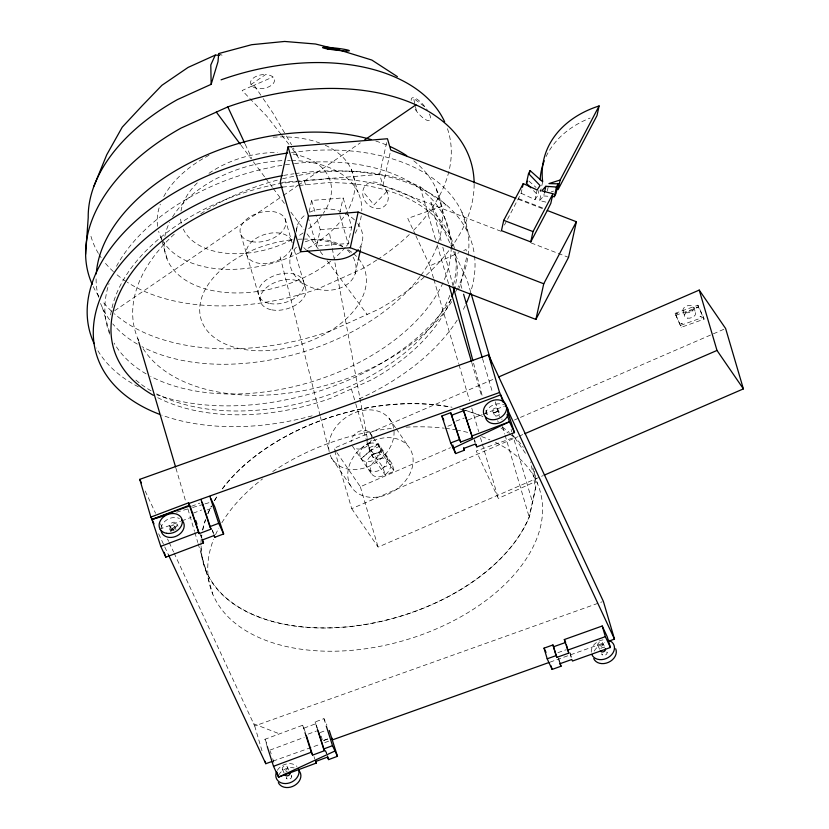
<?xml version="1.0" encoding="UTF-8"?>
<svg xmlns="http://www.w3.org/2000/svg" width="829" height="829" viewBox="0 0 829 829"><rect width="100%" height="100%" fill="white"/><g stroke="black" fill="none" stroke-linecap="round" stroke-linejoin="round"><path stroke-width="0.62" stroke-dasharray="4.14 3.11" d="M290.668 256.171L292.005 250.057M296.305 230.503L297.383 225.623M309.134 211.82L311.631 200.473L343.133 197.893L347.071 211.271M347.424 212.483L351.724 227.073L348.118 243.467L316.616 246.047L320.222 229.654L315.922 215.063M339.797 213.022L343.133 197.893M355.247 273.497L357.941 261.27M360.356 250.275L361.972 242.949M501.037 231.301L382.936 185.675L379.609 174.391L387.184 139.977M382.936 185.675L390.231 152.484M458.292 289.736A171.52 105.366 -16.4 0 0 460.686 284.337L466.8 256.555M521.928 189.644L521.13 193.261L507.431 219.436M521.13 193.261L535.016 199.613L537.14 189.955M535.016 199.613L537.928 195.209L538.995 190.38M542.684 181.779L540.56 191.437A110.102 82.309 12.4 0 1 540.311 189.105M545.845 202.121L539.617 200.545L541.213 193.302M539.617 200.545L543.71 195.945L544.239 193.53M547.358 190.825L548.156 187.209M201.136 546.29A171.52 105.366 -16.4 0 0 345.807 626.9A171.52 105.366 -16.4 0 0 529.14 516.913L535.524 487.866L530.757 461.981M504.446 225.042L506.84 220.555M386.884 191.468L373.972 204.856L362.801 191.344M377.672 444.344L361.112 458.748L369.693 451.308L367.351 438.614M114.703 310.699L282.254 196.214M283.321 195.478L297.228 185.976M298.295 185.25L360.314 142.868M250.855 84.599L265.653 74.548A12.114 6.86 -9.1 0 1 272.928 76.993A12.145 6.881 -9.1 0 1 268.503 86.952A12.145 6.881 -9.1 0 1 252.057 86.175L250.451 82.879A12.145 6.881 -9.1 0 1 265.622 74.548L265.653 74.548M433.526 278.212L429.888 265.85L459.007 252.638M463.67 250.524L466.002 249.467L466.437 251.798M525.41 453.287L514.467 437.339L476.24 450.997L498.333 498.416L534.456 482.043M252.057 86.175L272.928 76.993M492.872 379.475L333.952 448.302L336.159 451.504M369.361 447.701L378.356 443.805L392.003 463.67L394.21 471.183L385.216 475.079L371.579 455.204L369.361 447.701L383.008 467.566L385.216 475.079M371.579 455.204L380.573 451.308L394.21 471.183M383.008 467.566L392.003 463.67M336.885 452.572L360.335 486.737L450.479 447.691M514.519 419.961L519.265 417.899M520.446 417.391L725.624 328.522M334.678 450.769L351.724 508.664L517.752 436.748M518.944 436.23L523.69 434.178M351.724 508.664L378.107 547.099L542.954 475.691M191.54 506.27L199.83 503.13M193.344 513.12L201.634 509.98M207.095 509.949L211.519 508.27M159.355 529.379L180.556 521.358M181.727 520.913L191.147 517.337M456.012 421.101L464.302 417.971M447.898 426.21L452.323 424.541M468.022 419.951L482.146 414.604M483.328 414.158L504.519 406.127M267.27 746.649L264.938 739.281L302.689 725.23L305.196 731.8M317.03 728.111L315.082 721.976L323.942 718.67L326.916 725.043M304.025 728.111L315.89 723.696L317.455 728.608M308.201 734.079L316.502 730.991M269.985 750.11L304.191 737.375M320.035 732.587L325.569 730.536M323.756 740.421L328.191 738.774M324.771 742.597L329.206 740.95M675.075 313.362L697.925 305.196L703.5 317.175L704.08 319.144L681.241 327.31L675.075 313.362L681.241 327.31M675.656 315.331L698.505 307.176L704.08 319.144M680.661 325.331L703.5 317.175M174.09 553.047L254.69 725.966L602.165 601.813M557.927 652.672L566.259 649.698M323.766 740.442L328.211 738.846M273.021 761.105L320.046 744.307M550.083 662.122L604.766 642.579M551.306 191.82L553.544 191.105M176.608 512.208L187.706 508.944M192.639 507.503L203.727 504.239M204.96 503.877L209.892 502.436M296.751 181.769L281.383 183.292A177.644 109.127 -16.4 0 0 110.381 316.906M298.025 181.644L326.263 178.857A177.644 109.127 -16.4 0 1 454.914 250.659M282.502 187.095L297.87 185.582M299.145 185.458L327.382 182.67A177.644 109.127 -16.4 0 1 433.308 215.374L451.007 239.125L453.256 249.021M281.497 182.411L379.609 174.391M320.222 229.654L351.724 227.073M543.71 195.945L549.617 196.359M518.332 198.577L542.777 208.017M518.343 199.312L542.456 208.628M531.171 242.949L568.539 257.384M253.674 723.79L279.497 733.862M172.028 529.793L174.1 530.736M218.701 53.564L222.027 55.242M298.844 175.344A171.52 105.366 -16.4 0 1 420.002 186.732L446.012 204.763L407.785 218.431L415.329 234.617M500.944 427.961L508.218 433.007M509.265 433.733L514.467 437.339M424.272 106.423L413.609 98.402L415.194 105.356M528.871 181.054L536.062 187.447M533.503 190.597L537.928 195.209M281.083 134.35L266.669 116.06L242.161 90.506L254.037 85.138L262.482 97.594M281.881 135.376L291.497 147.572M241.032 145.241L251.073 158.702M253.384 161.8L264.845 177.178M265.601 178.204L272.482 187.427M273.238 188.452L284.741 203.872M290.896 212.141L303.994 229.706M307.072 233.84L319.393 250.379M320.17 251.415L324.015 256.575M327.103 260.71L367.154 314.45M389.153 418.448L395.516 427.712M396.221 428.738L408.231 446.23M370.314 433.329L372.48 436.489M373.205 437.546L389.381 461.111M352.449 446.116L371.516 473.898M331.662 458.209L350.729 485.991M263.187 98.641L273.042 113.169L285.808 134.972M292.295 148.588L298.751 158.194L293.466 148.059M286.44 136.07L291.549 144.785M452.758 249.197L430.925 202.369L441.173 241.011M497.452 408.479L500.301 414.593M415.868 235.778L429.888 265.85M602.87 643.221A2.746 2.166 -25 0 1 599.854 646.62A2.746 2.166 -25 0 1 598.351 643.19A2.746 2.166 -25 0 1 602.87 643.221L605.357 648.568M607.211 652.537L606.952 651.988A2.746 2.166 -25 0 1 604.973 655.221A2.746 2.166 -25 0 1 601.792 653.687M492.592 411.06L495.441 417.174M597.844 645.47L599.844 649.749M601.937 654.247L602.196 654.796M245.218 144.287L251.747 158.298M315.082 721.976L315.89 723.696M176.981 524.021A3.751 2.943 -25 0 1 172.422 528.374A3.751 2.943 -25 0 1 170.971 523.451A3.751 2.943 -25 0 1 176.981 524.021L178.038 526.28M287.425 767.094A2.746 2.166 -25 0 1 284.461 770.535A2.746 2.166 -25 0 1 282.886 767.136A2.746 2.166 -25 0 1 287.425 767.094L288.917 770.307M291.507 775.871L291.767 776.421M174.277 526L176.131 529.98M169.935 526.539L172.038 531.047A3.751 2.943 -25 0 1 173.841 527.368A3.751 2.943 -25 0 1 178.194 527.275M282.43 769.416L284.927 774.763M286.523 778.182L286.772 778.732M169.417 528.581L170.743 531.42M264.938 739.281L267.964 745.779M145.21 491.058L155.562 513.275M160.474 523.804L163.199 529.648M167.551 539.005L168.639 541.347M169.189 542.518L173.551 551.876M158.64 533.793L168.484 554.902M474.426 439.525L475.224 441.981M474.281 440.323L475.09 442.769M212.4 529.949L213.602 533.617M212.39 530.664L213.198 533.109M200.691 534.363L201.893 538.031M200.545 535.151L201.354 537.596A171.748 105.501 -16.4 0 1 201.675 535.068M323.942 718.67L325.89 724.815M321.155 736.121L322.274 739.655M325.631 750.224L326.74 753.737M325.496 750.981L326.274 753.437M314.025 756.618L314.802 759.074M302.689 725.23L304.637 731.375M270.368 751.333L271.145 753.789M272.71 758.701L273.871 762.39M697.925 305.196L698.505 307.176M693.852 307.186L695.438 312.595M683.137 311.02L684.723 316.419M461.929 212.234L468.053 233.032M532.892 467.981L537.565 483.867M470.717 292.295L467.079 279.933L453.826 251.498L457.339 266.938A177.644 109.127 -16.4 0 1 455.287 285.57M511.089 429.463L511.814 431.93M512.177 433.173L532.539 502.374M436.127 188.577L451.007 239.125M570.062 652.755L571.45 657.48M570.041 653.573L571.43 658.309M460.686 284.337L462.147 289.29M482.53 358.563L492.727 393.205M495.276 401.858L499.649 416.707M502.561 426.603L504.747 434.023M505.11 435.266L529.14 516.913M420.002 186.732L435.66 239.923M437.111 244.866L448.769 284.461M471.701 362.397L481.898 397.029M485.908 410.645L487.721 416.821M558.591 657.957L559.979 662.692M558.477 659.014L559.523 662.568M433.888 279.456L458.644 363.579M459.007 364.812L469.566 400.687M471.753 408.106L478.675 431.619M480.499 437.805L481.95 442.748M482.312 443.981L498.333 498.416M351.237 169.116L358.18 192.701M339.88 215.499L348.118 243.467M311.631 200.473L315.569 213.841M304.43 181.012L305.549 184.826M378.356 443.805L380.573 451.308M308.025 216.866L316.616 246.047M351.382 388.925L355.361 402.469M355.724 403.702L366.532 440.406M366.895 441.629L370.045 452.354M285.083 218.815L292.119 242.731M294.285 250.089L305.155 287.031M360.335 486.737L378.107 547.099M240.856 234.617L260.928 302.834M160.805 237.156L161.541 239.633M161.904 240.876L167.748 260.741M254.69 725.966L262.565 752.742M137.697 338.315L138.433 340.781M175.935 468.209L185.758 501.607M187.945 509.027L194.504 531.296M194.867 532.529L197.779 542.425M198.141 543.669L206.152 570.88M205.944 570.953L212.773 594.165M102.433 307.797L109.739 332.595M442.831 247.249L453.08 285.901M473.577 363.195L482.499 396.863M486.136 410.573L487.794 416.811M280.181 256.886L320.098 415.557M320.408 416.811L329.206 451.795A35.015 27.098 -34.5 0 1 356.252 412.158A35.015 27.098 -34.5 0 1 393.765 428.821M415.464 106.516L416.521 111.159M329.683 234.286L367.123 437.339M495.441 442.385A171.748 105.501 -16.4 0 1 416.821 636.444A171.748 105.501 -16.4 0 1 213.654 539.171M215.55 534.674A171.748 105.501 -16.4 0 1 218.763 528.156M221.861 522.726A171.748 105.501 -16.4 0 1 262.534 478.934M272.72 471.597A171.748 105.501 -16.4 0 1 393.257 428.22M406.065 427.173A171.748 105.501 -16.4 0 1 444.23 428.178M445.484 428.324A171.748 105.501 -16.4 0 1 455.287 429.774M456.489 429.992A171.748 105.501 -16.4 0 1 467.774 432.427M481.659 436.614A171.748 105.501 -16.4 0 1 489.898 439.836M600.838 648.537A2.746 2.166 -25 0 1 604.59 647.729M594.248 651.024A12.041 9.461 -25 0 1 605.906 643.729M591.253 652.216A12.041 9.461 -25 0 1 605.046 639.719M291.186 775.395A2.746 2.166 -25 0 1 289.59 779.125A2.746 2.166 -25 0 1 286.399 777.053M285.891 772.006A2.746 2.166 -25 0 1 287.186 771.405M277.342 770.286A12.041 9.461 -25 0 1 296.937 766.473M278.731 775.094A12.041 9.461 -25 0 1 294.181 767.913M161.023 528.26A12.041 9.461 -25 0 1 179.427 518.467M171.064 531.451A2.746 2.166 -25 0 1 172.95 529.234A2.746 2.166 -25 0 1 175.769 529.534M502.011 418.914A2.746 2.166 -25 0 1 501.846 419.505M498.416 421.339A2.746 2.166 -25 0 1 497.296 420.831M485.462 413.671A12.041 9.461 -25 0 1 503.711 404.739M534.156 471.411A171.748 105.501 -16.4 0 1 535.741 487.835L529.348 516.913A171.748 105.501 -16.4 0 1 343.828 627.211A171.748 105.501 -16.4 0 1 200.929 543.783M200.97 542.549A171.748 105.501 -16.4 0 1 201.229 538.829M202.577 529.99A171.748 105.501 -16.4 0 1 205.416 519.773M207.778 513.617A171.748 105.501 -16.4 0 1 211.354 506.032M214.379 500.602A171.748 105.501 -16.4 0 1 217.768 495.203M222.276 488.82A171.748 105.501 -16.4 0 1 452.023 407.226M459.639 408.894A171.748 105.501 -16.4 0 1 463.535 409.889M464.82 410.241A171.748 105.501 -16.4 0 1 483.069 416.624M502.25 427.09A171.748 105.501 -16.4 0 1 509.286 432.386M512.933 435.588A171.748 105.501 -16.4 0 1 523.275 447.297M201.571 537.555A171.52 105.366 -16.4 0 1 201.882 535.037M202.794 529.969A171.52 105.366 -16.4 0 1 205.623 519.773M207.986 513.617A171.52 105.366 -16.4 0 1 211.561 506.042M214.576 500.623A171.52 105.366 -16.4 0 1 217.965 495.224M222.462 488.861A171.52 105.366 -16.4 0 1 450.738 407.132M462.116 409.681A171.52 105.366 -16.4 0 1 482.924 416.759M451.66 301.663A171.52 105.366 -16.4 0 1 292.171 392.563A171.52 105.366 -16.4 0 1 142.287 347.32M138.702 340.595A171.52 105.366 -16.4 0 1 175.499 233.084M200.773 213.778A171.52 105.366 -16.4 0 1 281.342 179.105M282.596 178.805A171.52 105.366 -16.4 0 1 297.601 175.572M451.225 247.343A177.644 109.127 -16.4 0 1 443.463 281.705M442.966 282.834A177.644 109.127 -16.4 0 1 150.723 376.418M146.091 373.858A177.644 109.127 -16.4 0 1 114.091 343.092M109.718 334.139A177.644 109.127 -16.4 0 1 109.024 283.528M116.485 266.285A177.644 109.127 -16.4 0 1 284.109 164.992M285.404 164.795A177.644 109.127 -16.4 0 1 293.176 163.738M294.471 163.582A177.644 109.127 -16.4 0 1 451.214 246.14M455.142 251.892A177.644 109.127 -16.4 0 1 452.458 288.077M449.878 295.331A177.644 109.127 -16.4 0 1 323.652 396.542A177.644 109.127 -16.4 0 1 155.728 393.402M151.096 390.842A177.644 109.127 -16.4 0 1 133.894 378.293M353.455 253.612A85.491 52.517 -16.4 0 1 310.916 340.75A85.491 52.517 -16.4 0 1 200.276 315.942A85.491 52.517 -16.4 0 1 291.829 239.799M298.285 239.26A85.491 52.517 -16.4 0 1 302.139 239.104M303.424 239.084A85.491 52.517 -16.4 0 1 342.937 246.845M348.387 249.902A85.491 52.517 -16.4 0 1 352.501 252.835M291.528 152.474A195.799 120.278 -16.4 0 1 458.033 287.062M457.473 288.171A195.799 120.278 -16.4 0 1 455.701 291.528M451.08 299.31A195.799 120.278 -16.4 0 1 156.712 394.718M138.391 386.832A195.799 120.278 -16.4 0 1 96.34 347.983M291.093 248.949A23.544 14.466 -16.4 0 1 253.943 261.943A23.544 14.466 -16.4 0 1 259.84 236.338A23.544 14.466 -16.4 0 1 292.233 243.975M474.54 256.057A195.799 120.278 -16.4 0 1 470.758 291.611M465.245 305.621A195.799 120.278 -16.4 0 1 462.427 311.207M457.204 320.108A195.799 120.278 -16.4 0 1 357.112 399.806M312.129 415.816A195.799 120.278 -16.4 0 1 161.665 415.091M283.601 175.458A195.799 120.278 -16.4 0 1 293.808 173.8M295.093 173.624A195.799 120.278 -16.4 0 1 474.385 254.804M451.007 299.145A177.644 109.127 -16.4 0 1 372.18 379.516L330.584 398.345A177.644 109.127 -16.4 0 1 156.847 397.215M413.837 160.888A177.644 109.127 -16.4 0 1 437.878 243.85M436.987 246.368A177.644 109.127 -16.4 0 1 420.894 275.383M420.085 276.461A177.644 109.127 -16.4 0 1 141.966 346.667M137.334 344.108A177.644 109.127 -16.4 0 1 112.765 323.88M109.542 319.766A177.644 109.127 -16.4 0 1 100.506 303.238M98.568 297.321A177.644 109.127 -16.4 0 1 96.112 277.57M375.806 141.023A177.644 109.127 -16.4 0 1 387.319 145.324M291.539 160.494A101.376 62.279 -16.4 0 1 361.755 210.949M361.278 215.809A101.376 62.279 -16.4 0 1 355.226 233.25M349.03 242.856A101.376 62.279 -16.4 0 1 346.066 246.545M345.278 247.467A101.376 62.279 -16.4 0 1 334.501 258.099M330.616 261.29A101.376 62.279 -16.4 0 1 221.623 292.077A101.376 62.279 -16.4 0 1 164.235 241.291M164.857 236.4A101.376 62.279 -16.4 0 1 169.593 222.359M172.567 216.949A101.376 62.279 -16.4 0 1 282.616 160.629M287.632 160.484A101.376 62.279 -16.4 0 1 290.233 160.484M325.237 145.251A101.376 62.279 -16.4 0 1 306.253 249.228M299.777 252.648A101.376 62.279 -16.4 0 1 162.432 240.265M161.862 239.239A101.376 62.279 -16.4 0 1 158.629 231.281M157.593 226.338A101.376 62.279 -16.4 0 1 160.318 204.172M163.759 196.597A101.376 62.279 -16.4 0 1 208.991 155.292M273.124 137.179A101.376 62.279 -16.4 0 1 319.621 142.951M293.145 154.059A77.439 47.564 -16.4 0 1 323.3 213.322M321.756 215.457A77.439 47.564 -16.4 0 1 307.082 230.006M303.072 232.939A77.439 47.564 -16.4 0 1 297.725 236.41M292.264 239.508A77.439 47.564 -16.4 0 1 183.302 229.115M181.282 223.229A77.439 47.564 -16.4 0 1 180.535 216.991M180.981 211.126A77.439 47.564 -16.4 0 1 197.447 182.753M208.981 173.323A77.439 47.564 -16.4 0 1 277.383 152.546M447.442 128.682A186.214 114.392 -16.4 0 1 413.008 230.887M409.267 234.555A186.214 114.392 -16.4 0 1 377.827 259.332M376.729 260.057A186.214 114.392 -16.4 0 1 362.014 268.917L318.409 288.647A186.214 114.392 -16.4 0 1 127.334 282.285M126.246 281.57A186.214 114.392 -16.4 0 1 115.21 273.238M113.407 271.622A186.214 114.392 -16.4 0 1 104.299 261.902M101.179 257.715A186.214 114.392 -16.4 0 1 99.065 254.482M98.392 253.394A186.214 114.392 -16.4 0 1 90.288 233.788M474.147 184.173A199.281 122.412 -16.4 0 1 378.615 309.269L331.952 330.377A199.281 122.412 -16.4 0 1 114.361 313.766M111.594 311.248A199.281 122.412 -16.4 0 1 101.894 300.564M98.889 296.399A199.281 122.412 -16.4 0 1 93.242 286.627M429.443 114.008A14.28 4.663 50.9 0 1 426.894 120.236A14.28 4.663 50.9 0 1 414.417 108.164M411.194 100.392A14.28 4.663 50.9 0 1 422.873 104.33L425.267 107.179A14.28 4.663 50.9 0 1 427.36 110.174M394.024 431.184A35.015 27.098 -34.5 0 1 367.185 467.038A35.015 27.098 -34.5 0 1 330.191 455.121M371.63 437.619A10.984 8.497 -34.5 0 0 361.485 430.603L358.822 431.453A10.984 8.497 -34.5 0 0 351.123 441.836M371.257 440.044A10.984 8.497 -34.5 0 1 354.056 447.67M357.713 223.478A33.461 25.015 12.4 0 1 358.967 248.845M306.274 249.954A33.461 25.015 12.4 0 1 303.797 247.602M296.585 232.11A33.461 25.015 12.4 0 1 305.393 214.804M309.673 212.245A33.461 25.015 12.4 0 1 340.595 211.457M345.133 213.395A33.461 25.015 12.4 0 1 354.771 220.151M353.05 257.125A33.461 25.015 12.4 0 1 340.999 287.736A33.461 25.015 12.4 0 1 298.088 279.176A33.461 25.015 12.4 0 1 297.715 246.089M305.321 241.767A33.461 25.015 12.4 0 1 342.615 246.348M347.216 249.923A33.461 25.015 12.4 0 1 350.988 254.026M546.083 156.557A110.102 82.309 12.4 0 1 590.134 118.05M676.112 313.808L677.386 313.683L676.112 313.808M680.961 323.424L682.236 323.3L680.961 323.424M696.37 307.258L697.645 307.134L696.37 307.258M700.07 316.761L701.344 316.637L700.132 316.647M379.993 446.189L370.998 450.085L373.216 457.598L382.21 453.701L379.993 446.189M370.148 443.225L367.496 444.085A10.984 8.497 -34.5 0 0 362.128 459.846A10.984 8.497 -34.5 0 0 379.299 454.302A10.984 8.497 -34.5 0 0 370.148 443.225M376.863 453.007L374.211 453.867A10.984 8.497 -34.5 0 0 368.843 469.618A10.984 8.497 -34.5 0 0 386.013 464.074A10.984 8.497 -34.5 0 0 376.863 453.007M380.552 458.385L377.9 459.235A10.984 8.497 -34.5 0 0 372.532 474.996A10.984 8.497 -34.5 0 0 389.703 469.452A10.984 8.497 -34.5 0 0 380.552 458.385M387.33 192.338L385.661 189.085A14.114 11.886 51.4 0 0 364.149 187.24A14.114 11.886 51.4 0 0 374.895 208.276A14.114 11.886 51.4 0 0 387.33 192.338M171.147 530.083A2.746 2.166 -25 0 0 174.732 527.078A2.746 2.166 -25 0 0 170.432 526.363A2.746 2.166 -25 0 0 171.147 530.083M495.918 415.992A2.746 2.166 -25 0 0 499.493 412.987A2.746 2.166 -25 0 0 495.203 412.272A2.746 2.166 -25 0 0 495.918 415.992M494.322 412.562A2.746 2.166 -25 0 0 497.897 409.557A2.746 2.166 -25 0 0 493.607 408.842A2.746 2.166 -25 0 0 494.322 412.562M269.891 303.528A23.544 14.466 -16.4 0 0 304.129 284.388A23.544 14.466 -16.4 0 0 269.508 277.891A23.544 14.466 -16.4 0 0 269.891 303.528M251.684 241.643A23.544 14.466 -16.4 0 0 285.922 222.504A23.544 14.466 -16.4 0 0 251.301 216.017A23.544 14.466 -16.4 0 0 251.684 241.643M271.757 309.849A23.544 14.466 -16.4 0 0 305.994 290.71A23.544 14.466 -16.4 0 0 271.373 284.223A23.544 14.466 -16.4 0 0 271.757 309.849M373.33 497.369A35.015 27.098 -34.5 0 0 411.64 452.116A35.015 27.098 -34.5 0 0 356.377 453.048A35.015 27.098 -34.5 0 0 373.33 497.369M687.345 318.118A5.699 3.503 -16.4 0 0 695.645 313.486A5.699 3.503 -16.4 0 0 687.262 311.911A5.699 3.503 -16.4 0 0 687.345 318.118M685.759 312.72A5.699 3.503 -16.4 0 0 694.049 308.087A5.699 3.503 -16.4 0 0 685.666 306.512A5.699 3.503 -16.4 0 0 685.759 312.72"/><path stroke-width="1.24" d="M85.615 254.316L88.216 217.581A186.214 114.392 -16.4 0 1 177.479 99.563L211.157 84.33L217.996 61.719L218.701 53.564L251.643 44.704L284.668 41.45L315.528 44.01L338.678 49.813L371.817 60.04L397.381 76.62M515.783 198.328L390.77 150.028L387.454 138.744L288.057 146.878L280.212 182.525L300.595 251.778L350.294 247.716L535.897 319.424L568.539 257.384L576.373 221.737L547.285 210.493L550.819 203.374L552.943 193.717L541.751 190.888L545.834 186.287L556.456 187.043L558.135 183.841L548.953 183.582L560.145 180.028L599.118 105.946L596.994 115.594L558.021 189.686L560.145 180.028M292.274 248.835L295.507 234.172M300.595 251.778L308.44 216.131L288.057 146.878M350.294 247.716L358.138 212.069L543.741 283.777L535.897 319.424M358.211 260.047L360.356 250.275M599.118 105.946A110.102 82.309 12.4 0 0 542.684 181.779L530.104 170.598L528.539 173.551L540.052 185.551L537.14 189.955L523.254 183.603L503.731 220.317L501.462 230.649L530.747 241.923L547.285 210.493M522.457 187.23L523.254 183.603M530.85 187.831L526.415 183.209L528.539 173.551M529.565 173.012L530.104 170.598M530.747 241.923L533.016 231.592L552.943 193.717M544.508 192.328L545.834 186.287M551.969 196.525L554.332 196.691L556.456 187.043M558.135 183.841L556.01 193.499L554.332 196.691M93.957 186.152L106.754 154.754L122.257 127.138L141.883 106.06L161.883 85.325L188.09 67.418L215.26 55.118L219.768 55.201M215.26 55.118L210.794 64.973L211.157 84.33M526.415 183.209L527.451 181.24M543.741 283.777L576.373 221.737M364.594 139.946L415.92 104.868M453.131 448.24L509.462 421.774L507.058 414.438M334.989 750.991L278.544 777.125L273.508 766.297L267.27 746.649M474.136 182.971A199.281 122.412 -16.4 0 0 227.799 106.91L181.136 128.029A199.281 122.412 -16.4 0 0 92.185 284.357M498.809 376.905L699.23 290.088L725.624 328.522L743.385 388.884L544.145 475.183M524.871 433.671L717.002 350.449L743.385 388.884M153.976 523.773L150.857 517.089L188.535 502.82L199.167 533.638L211.012 529.151L202.203 502.229M189.634 505.172L151.956 519.441L160.774 546.363L165.81 557.192L203.499 542.922L202.297 539.254M463.649 447.753L464.447 450.199L455.608 453.556L450.655 442.935L441.847 416.013L450.686 412.666L460.655 442.064L472.499 437.588L464.095 411.889M472.499 437.588L462.976 409.122L500.654 394.853L503.058 402.2M451.846 415.153L463.691 410.666L462.976 409.122M201.043 499.742L209.851 526.664L218.69 523.317L223.643 533.938L214.804 537.285L213.996 535.555L202.152 540.042L203.499 542.922M160.774 546.363L198.452 532.094M450.655 442.935L459.504 439.588L460.655 442.064M471.784 436.044L509.462 421.774L514.508 432.603L476.83 446.872L475.483 443.992L463.649 448.479L464.447 450.199M273.508 766.297L311.258 752.245L312.595 755.126L324.46 750.711L318.232 731.064M317.424 729.333L323.652 748.981L332.512 745.685L337.465 756.307L328.605 759.602L327.445 757.115L315.58 761.53L316.295 763.074L278.544 777.125L276.99 772.213M150.857 517.089L139.759 479.359L488.457 354.781L603.377 601.377L614.486 639.107L608.413 641.273M188.535 502.82L188.774 503.545L499.555 392.5L505.7 405.682M568.798 653.086L564.321 639.553L602.227 626.009L607.263 636.838L610.403 647.49L572.497 661.034L571.782 659.49L559.865 663.749L561.026 666.236L552.124 669.417L547.181 658.796L544.042 648.143L552.943 644.962L556.881 657.345L568.798 653.086L566.352 644.807M553.751 646.693L565.658 642.434L564.321 639.553M567.45 650.205L605.357 636.662L610.403 647.49M547.181 658.796L556.072 655.615L556.881 657.345M168.484 554.902L265.788 763.696L271.819 761.54M331.507 737.541L332.564 739.831L548.86 662.547M164.287 515.825L151.956 519.441L189.872 505.897L188.774 503.545M308.44 216.131L358.138 212.069M327.196 48.859L338.678 49.813M503.731 220.317L533.016 231.592M216.338 112.102L240.265 144.205M506.25 406.852L614.486 639.107M441.847 416.013L443.826 420.262M544.042 648.143L546.021 652.392M227.799 106.91L244.679 143.116M210.877 498.519L214.835 507.016L223.643 533.938M323.652 748.981L324.46 750.711M209.851 526.664L211.012 529.151M139.759 479.359L141.396 482.872M507.7 411.806L514.508 432.603M476.033 444.427L476.83 446.872M450.686 412.666L459.504 439.588M452.8 444.986L455.608 453.556M209.882 496.395L218.69 523.317M213.996 534.84L214.804 537.285M195.748 520.467L196.95 524.135M190.359 506.716L199.167 533.638M164.215 552.301L165.81 557.192M329.268 730.473L337.465 756.307M326.284 726.038L332.512 745.685M327.486 756.079L328.605 759.602M315.517 760.618L316.295 763.074M306.367 735.478L312.595 755.126M305.02 732.598L311.258 752.245M699.23 290.088L717.002 350.449M602.227 626.009L605.357 636.662M471.079 293.528L491.442 362.729M488.457 354.781L499.555 392.5M463.598 294.233L482.167 357.33M449.131 285.694L471.338 361.154M559.979 662.692L561.026 666.236M552.943 644.962L556.072 655.615M551.088 665.863L552.124 669.417M265.073 761.26L265.788 763.696M138.795 342.025L175.572 466.965M453.411 287.145L472.913 360.698M605.357 648.568A2.746 2.166 -25 0 1 603.719 651.667A2.746 2.166 -25 0 1 600.341 650.817M615.688 648.734A12.041 9.461 -25 0 1 608.496 662.33A12.041 9.461 -25 0 1 593.709 658.599M608.818 640.34A12.041 9.461 -25 0 1 610.175 656.143A12.041 9.461 -25 0 1 591.865 654.62M289.912 772.441A2.746 2.166 -25 0 1 288.326 775.561A2.746 2.166 -25 0 1 284.927 774.763M298.336 768.524A12.041 9.461 -25 0 1 287.425 783.405A12.041 9.461 -25 0 1 276.492 771.965M298.792 770.452A12.041 9.461 -25 0 1 294.647 785.426A12.041 9.461 -25 0 1 278.347 782.649M181.624 519.887A12.041 9.461 -25 0 1 177.313 535.689A12.041 9.461 -25 0 1 161.095 530.809M505.908 406.158A12.041 9.461 -25 0 1 501.597 421.961A12.041 9.461 -25 0 1 485.39 417.08M94.143 343.641A195.799 120.278 -16.4 0 1 287.684 153.002M470.344 292.896A195.799 120.278 -16.4 0 1 466.271 303.383M159.355 414.231A195.799 120.278 -16.4 0 1 104.951 288.057A195.799 120.278 -16.4 0 1 282.337 175.686M454.986 286.824A177.644 109.127 -16.4 0 1 451.867 296.917M153.355 395.309A177.644 109.127 -16.4 0 1 126.257 280.772A177.644 109.127 -16.4 0 1 282.502 187.095M96.278 273.891A177.644 109.127 -16.4 0 1 194.059 160.712A177.644 109.127 -16.4 0 1 370.946 139.521M390.563 146.754A177.644 109.127 -16.4 0 1 406.738 155.697M221.084 79.833A186.214 114.392 -16.4 0 1 444.645 121.749M358.273 249.736A33.461 25.015 12.4 0 1 307.165 250.69M540.135 179.82A110.102 82.309 12.4 0 1 544.249 160.805M331.072 47.616L328.015 47.377A13.482 1.005 6.7 0 0 325.155 48.455L327.579 48.932A13.482 1.005 6.7 0 0 349.175 50.828A13.482 1.005 6.7 0 0 331.072 47.616M166.556 533.306A12.041 9.461 -25 0 0 182.214 520.156A12.041 9.461 -25 0 0 163.417 517.027A12.041 9.461 -25 0 0 166.556 533.306M490.851 419.578A12.041 9.461 -25 0 0 506.509 406.438A12.041 9.461 -25 0 0 487.711 403.298A12.041 9.461 -25 0 0 490.851 419.578"/></g></svg>
